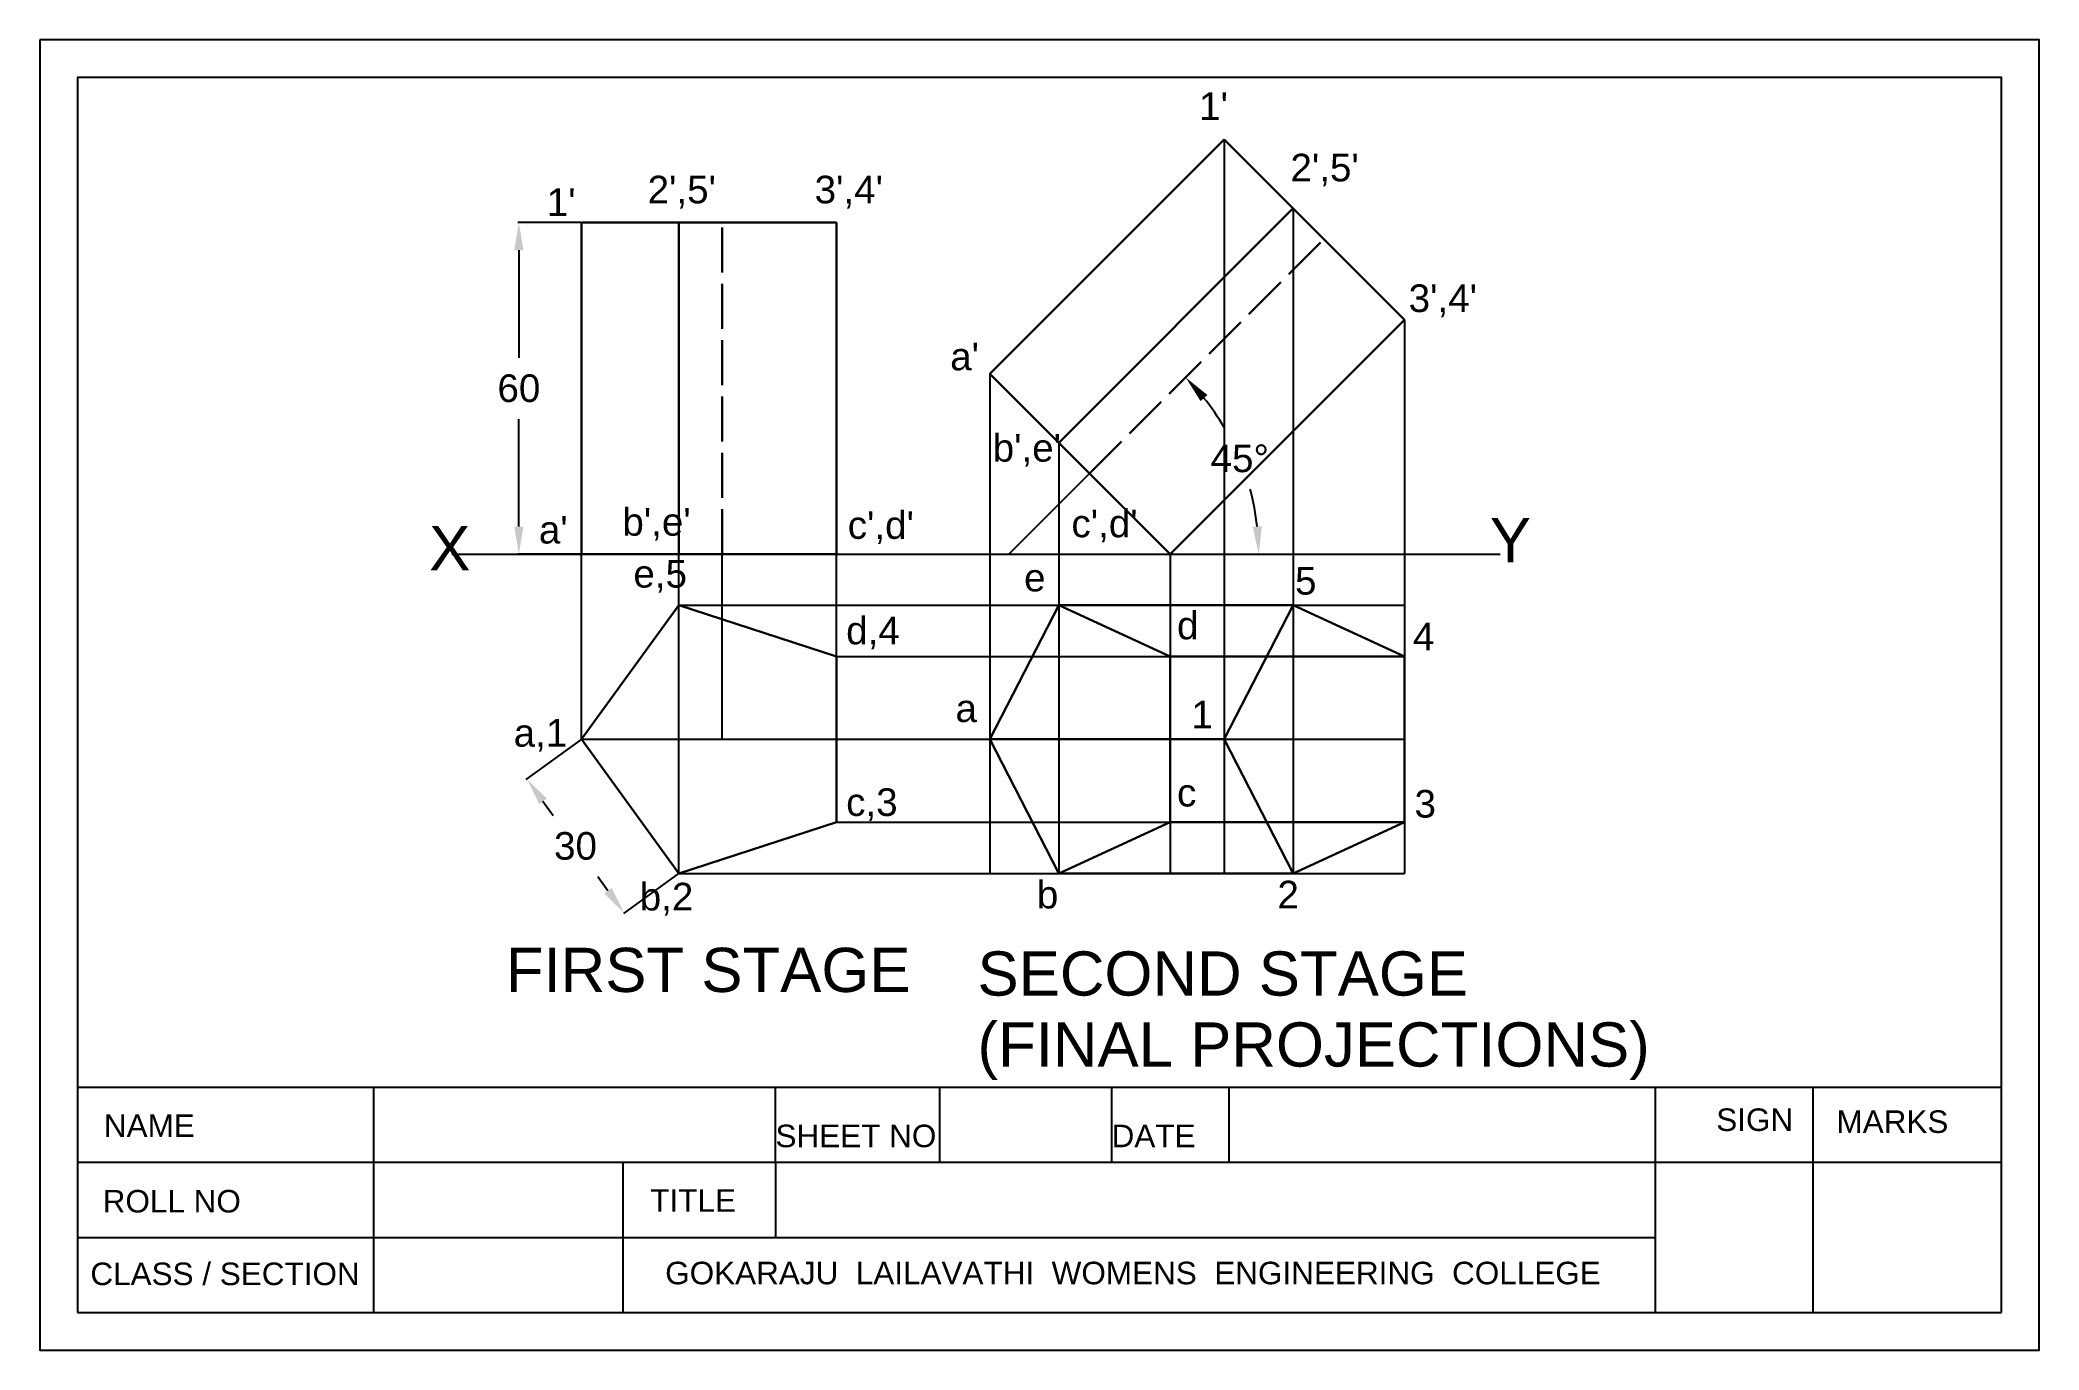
# Model space of a CAD drawing. Header units: millimetres. Extents: x 0 to 266, y 0 to 174.
import ezdxf

# ---------------------------------------------------------------- set-up
doc = ezdxf.new("R2010")
doc.units = ezdxf.units.MM
doc.header["$MEASUREMENT"] = 0
doc.header["$PDMODE"] = 35
doc.linetypes.add('ACAD_ISO02W100', pattern=[15, 12, -3])
doc.styles.get("Standard").update_dxf_attribs({"font": 'arial.ttf'})
doc.dimstyles.get("Standard").update_dxf_attribs({"dimtxt": 5, "dimasz": 5, "dimexe": 0.18, "dimexo": 0.0625, "dimgap": 3, "dimtad": 0, "dimtih": 1, "dimtoh": 1, "dimdec": 0, "dimzin": 0, "dimdsep": 46, "dimtxsty": 'Standard', "dimcen": 0.09, "dimadec": 0, "dimazin": 0, "dimtfac": 1, "dimtdec": 0, "dimtofl": 0, "dimtmove": 0, "dimatfit": 3, "dimfxl": 1, "dimtolj": 1, "dimtzin": 0, "dimarcsym": 0})

# ---------------------------------------------------------------- blocks, each defined once
blk = doc.blocks.new('*D4')
at = {"color": 0, "lineweight": -2, "ltscale": 0.5, "transparency": 16777216}
for start, end in [(30.3464, 38.6629), (6.3371, 15.0784)]:
    blk.add_arc((129.02, 105.95), 33.27, start, end, dxfattribs=at)
at = {"color": 0, "ltscale": 0.5, "transparency": 16777216}
for points in [[(154.54, 126.33), (155.46, 127.14), (152.55, 129.48)], [(162.7, 109.66), (161.48, 109.59), (162.29, 105.95)]]:
    blk.add_solid(points, dxfattribs=at)
at = {"layer": 'Defpoints', "color": 0, "ltscale": 0.5, "transparency": 16777216}
for p in [(170.97, 147.9), (139.76, 116.69), (161.16, 114.56), (54.86, 105.95), (194.45, 105.95)]:
    blk.add_point(p, dxfattribs=at)
at = {"color": 0, "lineweight": 25, "ltscale": 0.5, "transparency": 16777216, "insert": (159.76, 118.68), "char_height": 3.678, "attachment_point": 5}
blk.add_mtext('\\A1;45°', dxfattribs=at)
blk = doc.blocks.new('*D5')
at = {"color": 0, "lineweight": -2, "ltscale": 0.5, "transparency": 16777216}
for p, q in [((72.05, 81.28), (64.71, 75.94)), ((66.98, 73.05), (68.34, 71.18)), ((75.63, 61.14), (74.27, 63.01)), ((85.02, 63.42), (77.68, 58.09))]:
    blk.add_line(p, q, dxfattribs=at)
at = {"color": 0, "ltscale": 0.5, "transparency": 16777216}
for points in [[(67.48, 73.41), (66.49, 72.68), (64.82, 76.02)], [(76.13, 61.5), (75.13, 60.78), (77.79, 58.17)]]:
    blk.add_solid(points, dxfattribs=at)
at = {"layer": 'Defpoints', "color": 0, "ltscale": 0.5, "transparency": 16777216}
for p in [(72.09, 81.3), (85.06, 63.45), (77.79, 58.17)]:
    blk.add_point(p, dxfattribs=at)
at = {"color": 0, "lineweight": 25, "ltscale": 0.5, "transparency": 16777216, "insert": (71.31, 67.09), "char_height": 3.678, "attachment_point": 5}
blk.add_mtext('\\A1;30', dxfattribs=at)
blk = doc.blocks.new('*D6')
at = {"color": 0, "lineweight": -2, "ltscale": 0.5, "transparency": 16777216}
for p, q in [((72.04, 150.09), (63.63, 150.09)), ((63.77, 146.41), (63.77, 132.1)), ((63.77, 109.63), (63.77, 123.93)), ((72.04, 105.95), (63.63, 105.95))]:
    blk.add_line(p, q, dxfattribs=at)
at = {"color": 0, "ltscale": 0.5, "transparency": 16777216}
for points in [[(63.15, 146.41), (64.38, 146.41), (63.77, 150.09)], [(63.15, 109.63), (64.38, 109.63), (63.77, 105.95)]]:
    blk.add_solid(points, dxfattribs=at)
at = {"layer": 'Defpoints', "color": 0, "ltscale": 0.5, "transparency": 16777216}
for p in [(72.09, 150.09), (63.77, 105.95), (72.09, 105.95)]:
    blk.add_point(p, dxfattribs=at)
at = {"color": 0, "lineweight": 25, "ltscale": 0.5, "transparency": 16777216, "insert": (63.77, 128.02), "char_height": 3.678, "attachment_point": 5}
blk.add_mtext('\\A1;60', dxfattribs=at)
blk = doc.blocks.new('GOKARAJU3')
for p, q in [((5, 169.4), (5, 5)), ((261.19, 169.4), (5, 169.4)), ((261.19, 5), (261.19, 169.4)), ((5, 35), (261.19, 35)), ((44.39, 35), (44.39, 5)), ((97.94, 25), (97.94, 35)), ((119.76, 35), (119.76, 25)), ((142.7, 35), (142.7, 25)), ((158.32, 35), (158.32, 25)), ((215.08, 35), (215.08, 5)), ((236.07, 35), (236.07, 5)), ((5, 25), (261.19, 25)), ((77.59, 25), (77.59, 5)), ((97.94, 25), (97.94, 15)), ((5, 15), (215.08, 15)), ((5, 5), (261.19, 5))]:
    blk.add_line(p, q)
blk.add_lwpolyline([(0, 174.4), (0, 0), (266.19, 0), (266.19, 174.4)], close=True)
at = {"char_height": 3}
for s, width, insert, attachment_point in [('SIGN', 10.7612, (223.21, 32.16), 1), ('MARKS', 16.273, (239.22, 31.9), 1), ('NAME', 15.9424, (8.51, 31.36), 1), ('SHEET NO', 21.0026, (97.94, 30), 1), ('DATE', 14.9315, (142.7, 30), 1), ('ROLL NO', 20.6744, (8.35, 21.31), 1), ('TITLE', 14.1732, (81.27, 21.41), 1), ('CLASS / SECTION', 35.77, (6.71, 11.64), 1), ('GOKARAJU  LAILAVATHI  WOMENS  ENGINEERING  COLLEGE', 147.5066, (145.54, 10.23), 5)]:
    blk.add_mtext_dynamic_manual_height_columns(s, width=width, gutter_width=15, heights=[0], dxfattribs=dict(at, insert=insert, attachment_point=attachment_point))

msp = doc.modelspace()

# ---------------------------------------------------------------- linework, layer by layer
at = {"lineweight": 30}
for p, q in [((126.49, 129.96), (157.7, 161.17)), ((157.7, 161.17), (181.71, 137.16)), ((135.66, 120.79), (166.87, 152)), ((72.09, 105.95), (72.09, 150.09)), ((72.09, 150.09), (106.05, 150.09)), ((85.06, 105.95), (85.06, 150.09)), ((106.05, 105.95), (106.05, 150.09)), ((150.5, 105.95), (181.71, 137.16)), ((126.49, 129.96), (150.5, 105.95)), ((72.09, 105.95), (106.05, 105.95))]:
    msp.add_line(p, q, dxfattribs=at)
for p, q in [((157.7, 161.17), (157.7, 63.45)), ((166.87, 152), (166.87, 63.45)), ((181.71, 137.16), (181.71, 63.45)), ((126.49, 129.96), (126.49, 63.45)), ((129.02, 105.95), (139.76, 116.69)), ((54.86, 105.95), (194.45, 105.95)), ((72.09, 81.3), (72.09, 105.95)), ((85.06, 99.16), (85.06, 105.95)), ((90.86, 81.3), (90.86, 105.95)), ((106.05, 92.34), (106.05, 105.95)), ((85.06, 63.45), (85.06, 99.16)), ((85.06, 99.16), (181.71, 99.16)), ((106.05, 92.34), (181.71, 92.34)), ((72.09, 81.3), (106.05, 81.3)), ((106.05, 70.27), (181.71, 70.27)), ((85.06, 63.45), (181.71, 63.45))]:
    msp.add_line(p, q)
at = {"linetype": 'ACAD_ISO02W100', "lineweight": 30, "ltscale": 0.5}
for p, q in [((90.86, 105.95), (90.86, 150.09)), ((139.76, 116.69), (170.97, 147.9))]:
    msp.add_line(p, q, dxfattribs=at)
at = {"lineweight": 25, "ltscale": 0.5}
for p, q in [((135.66, 120.79), (135.66, 63.45)), ((150.5, 105.95), (150.5, 63.45)), ((106.05, 81.3), (181.71, 81.3))]:
    msp.add_line(p, q, dxfattribs=at)
at = {"lineweight": 30, "ltscale": 0.5}
for p, q in [((135.66, 99.16), (166.87, 99.16)), ((150.5, 92.34), (181.71, 92.34)), ((126.49, 81.3), (157.7, 81.3)), ((150.5, 70.27), (181.71, 70.27)), ((135.66, 63.45), (166.87, 63.45))]:
    msp.add_line(p, q, dxfattribs=at)
at = {"linetype": 'Continuous'}
msp.add_lwpolyline([(5, 35), (261.19, 35), (261.19, 169.4), (5, 169.4)], close=True, dxfattribs=at)
at = {"lineweight": 30}
msp.add_lwpolyline([(106.05, 70.27), (106.05, 92.34), (85.06, 99.16), (72.09, 81.3), (85.06, 63.45)], close=True, dxfattribs=at)
at = {"lineweight": 30, "ltscale": 0.5}
for points in [[(150.5, 92.34), (150.5, 70.27), (135.66, 63.45), (126.49, 81.3), (135.66, 99.16), (150.5, 92.34), (150.5, 70.27)], [(166.87, 99.16), (157.7, 81.3), (166.87, 63.45), (181.71, 70.27), (181.71, 92.34), (166.87, 99.16)]]:
    msp.add_lwpolyline(points, dxfattribs=at)

# ---------------------------------------------------------------- block references
msp.add_blockref('GOKARAJU3', (0, 0))

# ---------------------------------------------------------------- texts
at = {"linetype": 'ACAD_ISO02W100', "lineweight": 30, "ltscale": 0.5}
for s, p in [("1'", (154.35, 163.76)), ("2',5'", (166.51, 155.58)), ("1'", (67.48, 150.97)), ("2',5'", (80.91, 152.65)), ("3',4'", (103.15, 152.65)), ("3',4'", (182.25, 138.18)), ("a'", (121.2, 130.43)), ("b',e'", (126.86, 118.27)), ("b',e'", (77.55, 108.41)), ("c',d'", (107.56, 107.99)), ("c',d'", (137.35, 108.2)), ("a'", (66.43, 107.37)), ('e,5', (79.02, 101.5)), ('d,4', (107.35, 93.95)), ('a,1', (63.08, 80.32)), ('c,3', (107.35, 71.1)), ('b,2', (79.86, 58.52))]:
    msp.add_text(s, height=3.678, dxfattribs=at).set_placement(p)
at = {"lineweight": 25, "ltscale": 0.5}
for s, height, p in [('X', 5.89, (51.82, 103.81)), ('Y', 5.89, (193.06, 104.88)), ('e', 3.68, (131.04, 100.99)), ('5', 3.68, (167.12, 100.56)), ('d', 3.68, (151.41, 94.62)), ('4', 3.68, (182.82, 93.14)), ('a', 3.68, (121.91, 83.6)), ('1', 3.68, (153.32, 82.75)), ('c', 3.68, (151.41, 72.36)), ('3', 3.68, (183.03, 70.88)), ('b', 3.68, (132.74, 58.79)), ('2', 3.68, (164.78, 58.79)), ('FIRST STAGE', 5.8852, (62.03, 47.66)), ('SECOND STAGE', 5.8852, (124.84, 47.18)), ('(FINAL PROJECTIONS)', 5.8852, (124.84, 37.73))]:
    msp.add_text(s, height=height, dxfattribs=at).set_placement(p)

# ---------------------------------------------------------------- dimensions: what is measured, and where the dimension line sits
dim = msp.add_linear_dim(base=(63.77, 105.95), p1=(72.09, 150.09), p2=(72.09, 105.95), angle=90, dimstyle='Standard', override={"dimscale": 0.735647, "dimlfac": 1.359347}, dxfattribs=at)
dim.commit()
dim.dimension.update_dxf_attribs({"geometry": '*D6', "text_midpoint": (63.77, 128.02)})
dim = msp.add_angular_dim_2l(base=(161.16, 114.56), line1=((54.86, 105.95), (194.45, 105.95)), line2=((139.76, 116.69), (170.97, 147.9)), dimstyle='Standard', override={"dimscale": 0.735647, "dimlfac": 1.359347}, dxfattribs=at)
dim.commit()
dim.dimension.update_dxf_attribs({"geometry": '*D4', "text_midpoint": (159.76, 118.68)})
dim = msp.add_aligned_dim(p1=(72.09, 81.3), p2=(85.06, 63.45), distance=-8.99, dimstyle='Standard', override={"dimscale": 0.735647, "dimlfac": 1.359347}, dxfattribs=at)
dim.commit()
dim.dimension.update_dxf_attribs({"geometry": '*D5', "text_midpoint": (71.31, 67.09)})

doc.saveas('drawing.dxf')
